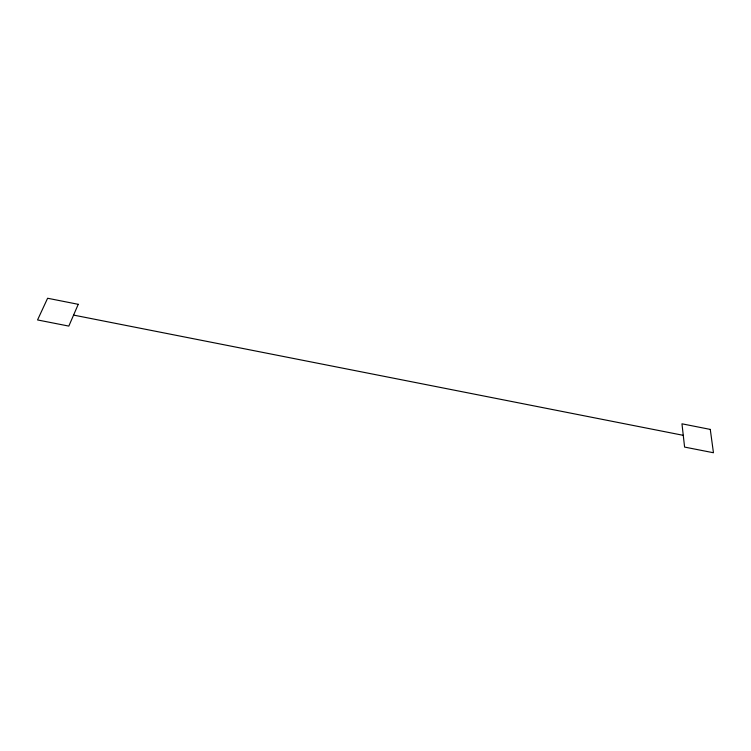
<?xml version="1.0" encoding="UTF-8"?>
<svg xmlns="http://www.w3.org/2000/svg" width="751" height="751" viewBox="0 0 751 751"><rect width="100%" height="100%" fill="white"/><g stroke="black" fill="none" stroke-linecap="round" stroke-linejoin="round"><path stroke-width="1.13" d="M73.579 315.091L683.269 435.336M78.245 304.315L68.82 326.094L37.55 319.945L47.613 298.25L78.245 304.315M710.277 429.412L681.964 423.808L684.593 447.08L713.45 452.75L710.277 429.412"/></g></svg>
